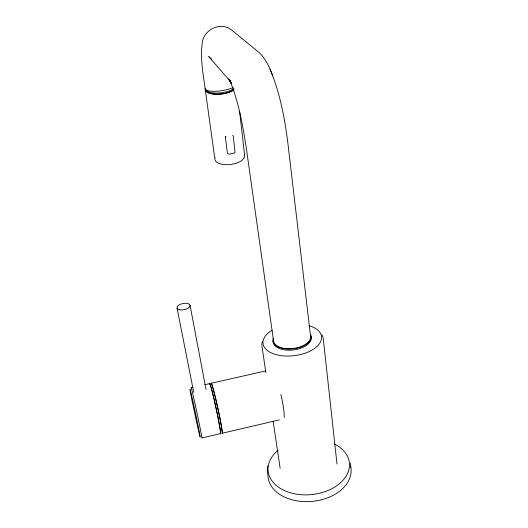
<?xml version="1.0" encoding="UTF-8"?>
<svg xmlns="http://www.w3.org/2000/svg" width="528" height="528" viewBox="0 0 528 528"><rect width="100%" height="100%" fill="white"/><g stroke="black" fill="none" stroke-linecap="round" stroke-linejoin="round"><path stroke-width="0.79" d="M267.835 465.953L267.26 471.517L267.927 475.735A41.705 28.637 -5.4 0 0 313.784 501.217A41.705 28.637 -5.4 0 0 350.467 465.736M262.218 341.642L261.756 344.916L265.868 372.517M225.944 136.211L225.43 137.716L227.363 152.889L227.984 153.787L229.159 154.11L233.957 153.173L234.986 152.414L233.317 136.184L232.69 135.28M279.332 419.899L222.057 433.27A25.628 1.096 77.7 0 0 217.457 406.613A25.813 1.102 77.7 0 0 211.114 383.539M191.195 387.783L192.806 387.42M204.851 384.694L209.669 383.599M211.266 383.242L265.637 370.927M211.708 59.248L208.652 56.516L230.888 82.031M231.713 83.147L228.584 78.949L231.37 83.708L229.891 80.48C238.577 101.805 242.629 124.7 246.2 147.345L273.491 340.547M271.24 72.145C268.224 64.343 264.152 56.608 257.565 51.236L231.957 30.334C221.258 21.272 203.947 29.073 202.297 42.616C200.059 57.856 203.075 73.253 205.095 88.354A15.88 4.415 -8.4 0 0 215.404 91.311A15.88 4.415 -8.4 0 0 233.204 87.437M271.649 73.154C280.269 95.113 284.717 118.496 287.72 141.821L310.563 336.31M270.039 69.175L272.765 75.907M322.054 334.805L323.182 337.913L336.838 462.521A28.505 19.358 -5.5 0 1 336.983 464.033M177.019 307.996L193.75 392.35M190.027 305.197L206.045 389.558M273.134 421.232L280.15 468.316M214.619 157.232L205.22 89.311A15.86 6.349 -7.3 0 0 216.302 94.354A15.86 6.349 -7.3 0 0 234.142 89.826M239.587 111.157L244.477 154.216M350.387 463.03L350.816 467.306M233.402 90.064A15.708 6.283 -7.3 0 1 215.84 94.123A15.708 6.283 -7.3 0 1 205.359 89.146M233.871 88.612A15.721 6.27 -7.3 0 1 216.196 93.086A15.721 6.27 -7.3 0 1 205.214 88.11M222.097 433.455A25.813 1.102 77.7 0 0 217.463 406.606A25.628 1.096 77.7 0 0 211.154 383.717M209.53 383.902A25.819 1.049 77.8 0 1 216.348 409.464A25.819 1.049 77.8 0 1 220.11 433.039M244.312 154.453A15.008 7.102 -7.3 0 1 229.812 164.571A15.008 7.102 -7.3 0 1 215.153 157.397M309.045 325.664A29.476 15.741 -6.8 0 1 315.117 348.044A29.476 15.741 -6.8 0 1 272.349 353.344A29.476 15.741 -6.8 0 1 272.171 330.238M334.25 443.942A40.841 27.766 -5.5 0 1 340.157 483.061A40.841 27.766 -5.5 0 1 282.374 489.542A40.841 27.766 -5.5 0 1 278.065 450.239M280.922 394.442A25.41 3.023 76.9 0 1 284.176 417.47M209.563 384.074A25.628 1.043 77.8 0 1 215.8 406.996A25.628 1.043 77.8 0 1 220.447 433.646L201.828 437.996A25.694 0.449 78 0 0 196.667 411.391A25.694 0.449 78 0 0 191.202 388.232M310.893 336.046A19.206 10.256 -6.8 0 1 293.251 349.958A19.206 10.256 -6.8 0 1 273.167 340.362M310.471 334.316A19.226 10.237 -6.8 0 1 293.106 348.836A19.226 10.237 -6.8 0 1 273.174 338.587M310.22 335.042A18.665 9.94 -6.8 0 1 292.466 348.592A18.665 9.94 -6.8 0 1 273.722 338.58M225.482 137.339L225.43 137.716L225.601 136.653L225.482 137.339M179.903 309.857A6.659 3.168 -11.3 0 0 190.073 305.818A6.659 3.168 -11.3 0 0 180.616 304.181A6.659 3.168 -11.3 0 0 179.903 309.857M191.981 400.052A24.209 0.376 78 0 0 200.079 436.861A24.209 0.376 78 0 0 193.228 402.778A24.209 0.376 78 0 0 191.981 400.052"/></g></svg>
